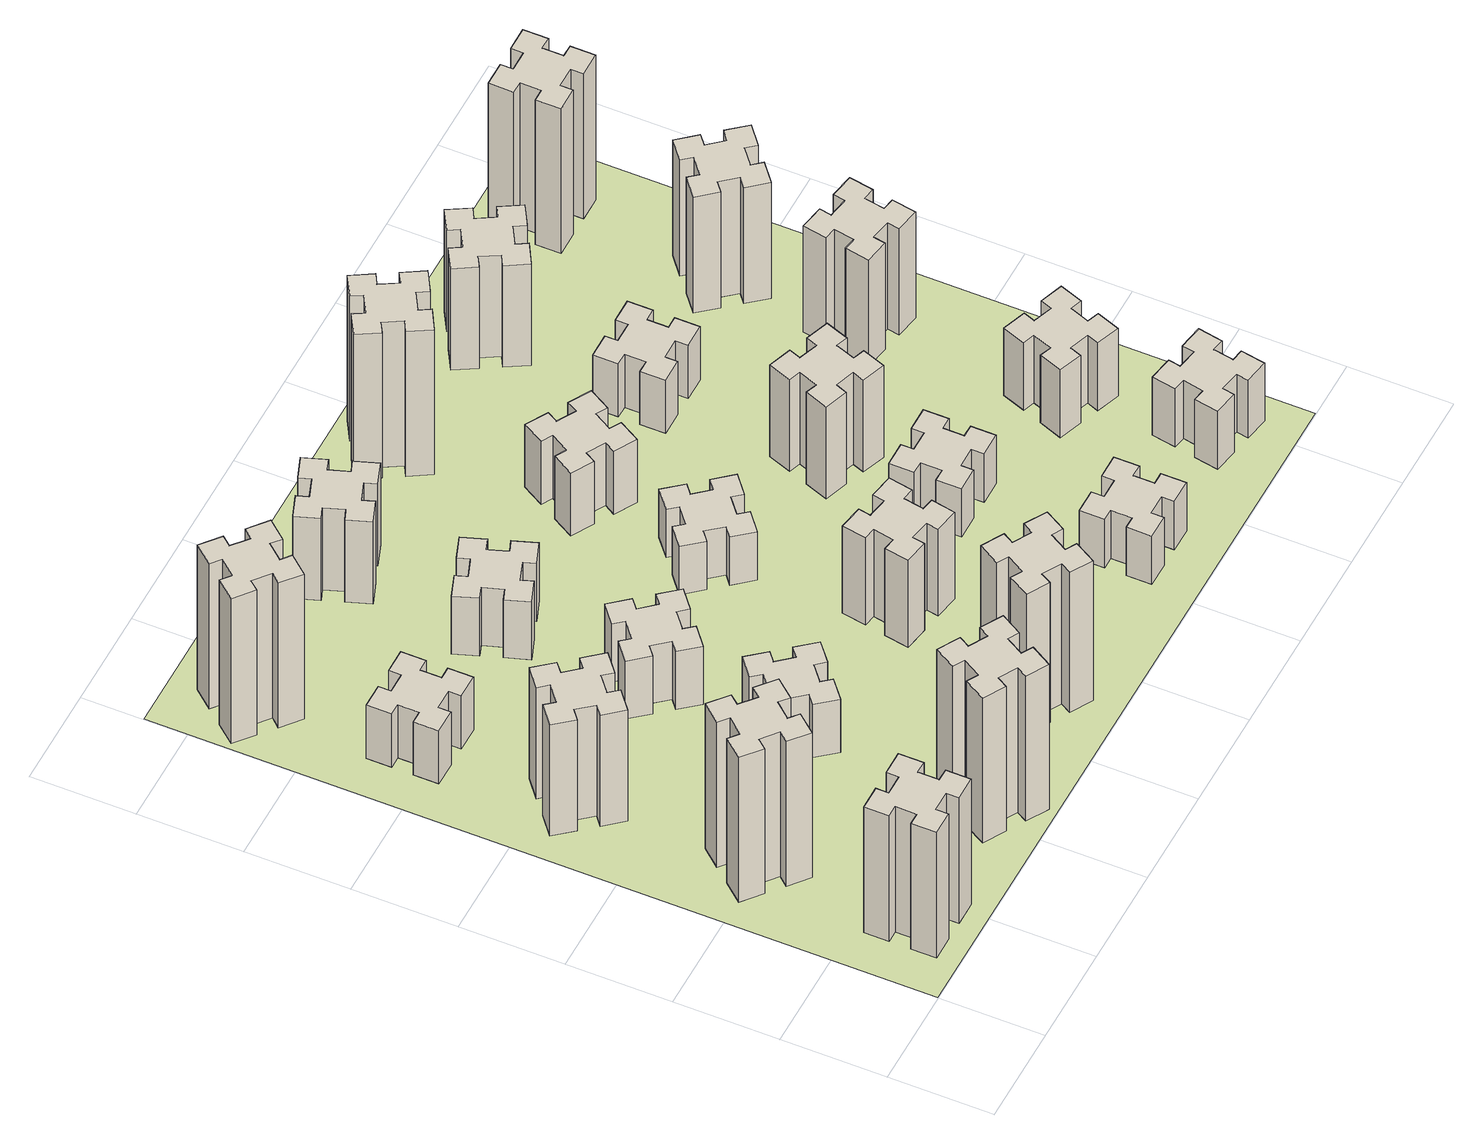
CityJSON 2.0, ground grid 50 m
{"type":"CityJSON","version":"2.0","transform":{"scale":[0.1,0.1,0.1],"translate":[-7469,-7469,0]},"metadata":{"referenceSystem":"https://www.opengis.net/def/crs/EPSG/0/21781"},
"CityObjects":{
"building1":{"type":"Building","attributes":{"class":"1000","function":"1000","usage":"1000","yearOfConstruction":2016,"roofType":"1000","measuredHeight":78,"storeysAboveGround":30,"storeysBelowGround":0},"geometry":[{"type":"Solid","lod":"1","boundaries":[[[[0,1,2,3,4,5,6,7,8,9,10,11,12,13,14,15,16,17,18,19]],[[17,16,20,21]],[[16,15,22,20]],[[15,14,23,22]],[[14,13,24,23]],[[13,12,25,24]],[[12,11,26,25]],[[11,10,27,26]],[[10,9,28,27]],[[9,8,29,28]],[[8,7,30,29]],[[7,6,31,30]],[[6,5,32,31]],[[5,4,33,32]],[[4,3,34,33]],[[3,2,35,34]],[[2,1,36,35]],[[1,0,37,36]],[[0,19,38,37]],[[19,18,39,38]],[[18,17,21,39]],[[24,25,26,27,28,29,30,31,32,33,34,35,36,37,38,39,21,20,22,23]]]]}]},
"building2":{"type":"Building","attributes":{"class":"1000","function":"1000","usage":"1000","yearOfConstruction":2016,"roofType":"1000","measuredHeight":90,"storeysAboveGround":30,"storeysBelowGround":0},"geometry":[{"type":"Solid","lod":"1","boundaries":[[[[40,41,42,43,44,45,46,47,48,49,50,51,52,53,54,55,56,57,58,59]],[[57,56,60,61]],[[56,55,62,60]],[[55,54,63,62]],[[54,53,64,63]],[[53,52,65,64]],[[52,51,66,65]],[[51,50,67,66]],[[50,49,68,67]],[[49,48,69,68]],[[48,47,70,69]],[[47,46,71,70]],[[46,45,72,71]],[[45,44,73,72]],[[44,43,74,73]],[[43,42,75,74]],[[42,41,76,75]],[[41,40,77,76]],[[40,59,78,77]],[[59,58,79,78]],[[58,57,61,79]],[[64,65,66,67,68,69,70,71,72,73,74,75,76,77,78,79,61,60,62,63]]]]}]},
"building3":{"type":"Building","attributes":{"class":"1000","function":"1000","usage":"1000","yearOfConstruction":2016,"roofType":"1000","measuredHeight":69,"storeysAboveGround":30,"storeysBelowGround":0},"geometry":[{"type":"Solid","lod":"1","boundaries":[[[[80,81,82,83,84,85,86,87,88,89,90,91,92,93,94,95,96,97,98,99]],[[97,96,100,101]],[[96,95,102,100]],[[95,94,103,102]],[[94,93,104,103]],[[93,92,105,104]],[[92,91,106,105]],[[91,90,107,106]],[[90,89,108,107]],[[89,88,109,108]],[[88,87,110,109]],[[87,86,111,110]],[[86,85,112,111]],[[85,84,113,112]],[[84,83,114,113]],[[83,82,115,114]],[[82,81,116,115]],[[81,80,117,116]],[[80,99,118,117]],[[99,98,119,118]],[[98,97,101,119]],[[104,105,106,107,108,109,110,111,112,113,114,115,116,117,118,119,101,100,102,103]]]]}]},
"building4":{"type":"Building","attributes":{"class":"1000","function":"1000","usage":"1000","yearOfConstruction":2016,"roofType":"1000","measuredHeight":33,"storeysAboveGround":30,"storeysBelowGround":0},"geometry":[{"type":"Solid","lod":"1","boundaries":[[[[120,121,122,123,124,125,126,127,128,129,130,131,132,133,134,135,136,137,138,139]],[[137,136,140,141]],[[136,135,142,140]],[[135,134,143,142]],[[134,133,144,143]],[[133,132,145,144]],[[132,131,146,145]],[[131,130,147,146]],[[130,129,148,147]],[[129,128,149,148]],[[128,127,150,149]],[[127,126,151,150]],[[126,125,152,151]],[[125,124,153,152]],[[124,123,154,153]],[[123,122,155,154]],[[122,121,156,155]],[[121,120,157,156]],[[120,139,158,157]],[[139,138,159,158]],[[138,137,141,159]],[[144,145,146,147,148,149,150,151,152,153,154,155,156,157,158,159,141,140,142,143]]]]}]},
"building5":{"type":"Building","attributes":{"class":"1000","function":"1000","usage":"1000","yearOfConstruction":2016,"roofType":"1000","measuredHeight":90,"storeysAboveGround":30,"storeysBelowGround":0},"geometry":[{"type":"Solid","lod":"1","boundaries":[[[[160,161,162,163,164,165,166,167,168,169,170,171,172,173,174,175,176,177,178,179]],[[177,176,180,181]],[[176,175,182,180]],[[175,174,183,182]],[[174,173,184,183]],[[173,172,185,184]],[[172,171,186,185]],[[171,170,187,186]],[[170,169,188,187]],[[169,168,189,188]],[[168,167,190,189]],[[167,166,191,190]],[[166,165,192,191]],[[165,164,193,192]],[[164,163,194,193]],[[163,162,195,194]],[[162,161,196,195]],[[161,160,197,196]],[[160,179,198,197]],[[179,178,199,198]],[[178,177,181,199]],[[184,185,186,187,188,189,190,191,192,193,194,195,196,197,198,199,181,180,182,183]]]]}]},
"building6":{"type":"Building","attributes":{"class":"1000","function":"1000","usage":"1000","yearOfConstruction":2016,"roofType":"1000","measuredHeight":90,"storeysAboveGround":30,"storeysBelowGround":0},"geometry":[{"type":"Solid","lod":"1","boundaries":[[[[200,201,202,203,204,205,206,207,208,209,210,211,212,213,214,215,216,217,218,219]],[[217,216,220,221]],[[216,215,222,220]],[[215,214,223,222]],[[214,213,224,223]],[[213,212,225,224]],[[212,211,226,225]],[[211,210,227,226]],[[210,209,228,227]],[[209,208,229,228]],[[208,207,230,229]],[[207,206,231,230]],[[206,205,232,231]],[[205,204,233,232]],[[204,203,234,233]],[[203,202,235,234]],[[202,201,236,235]],[[201,200,237,236]],[[200,219,238,237]],[[219,218,239,238]],[[218,217,221,239]],[[224,225,226,227,228,229,230,231,232,233,234,235,236,237,238,239,221,220,222,223]]]]}]},
"building7":{"type":"Building","attributes":{"class":"1000","function":"1000","usage":"1000","yearOfConstruction":2016,"roofType":"1000","measuredHeight":33,"storeysAboveGround":30,"storeysBelowGround":0},"geometry":[{"type":"Solid","lod":"1","boundaries":[[[[240,241,242,243,244,245,246,247,248,249,250,251,252,253,254,255,256,257,258,259]],[[257,256,260,261]],[[256,255,262,260]],[[255,254,263,262]],[[254,253,264,263]],[[253,252,265,264]],[[252,251,266,265]],[[251,250,267,266]],[[250,249,268,267]],[[249,248,269,268]],[[248,247,270,269]],[[247,246,271,270]],[[246,245,272,271]],[[245,244,273,272]],[[244,243,274,273]],[[243,242,275,274]],[[242,241,276,275]],[[241,240,277,276]],[[240,259,278,277]],[[259,258,279,278]],[[258,257,261,279]],[[264,265,266,267,268,269,270,271,272,273,274,275,276,277,278,279,261,260,262,263]]]]}]},
"building8":{"type":"Building","attributes":{"class":"1000","function":"1000","usage":"1000","yearOfConstruction":2016,"roofType":"1000","measuredHeight":36,"storeysAboveGround":30,"storeysBelowGround":0},"geometry":[{"type":"Solid","lod":"1","boundaries":[[[[280,281,282,283,284,285,286,287,288,289,290,291,292,293,294,295,296,297,298,299]],[[297,296,300,301]],[[296,295,302,300]],[[295,294,303,302]],[[294,293,304,303]],[[293,292,305,304]],[[292,291,306,305]],[[291,290,307,306]],[[290,289,308,307]],[[289,288,309,308]],[[288,287,310,309]],[[287,286,311,310]],[[286,285,312,311]],[[285,284,313,312]],[[284,283,314,313]],[[283,282,315,314]],[[282,281,316,315]],[[281,280,317,316]],[[280,299,318,317]],[[299,298,319,318]],[[298,297,301,319]],[[304,305,306,307,308,309,310,311,312,313,314,315,316,317,318,319,301,300,302,303]]]]}]},
"building9":{"type":"Building","attributes":{"class":"1000","function":"1000","usage":"1000","yearOfConstruction":2016,"roofType":"1000","measuredHeight":87,"storeysAboveGround":30,"storeysBelowGround":0},"geometry":[{"type":"Solid","lod":"1","boundaries":[[[[320,321,322,323,324,325,326,327,328,329,330,331,332,333,334,335,336,337,338,339]],[[337,336,340,341]],[[336,335,342,340]],[[335,334,343,342]],[[334,333,344,343]],[[333,332,345,344]],[[332,331,346,345]],[[331,330,347,346]],[[330,329,348,347]],[[329,328,349,348]],[[328,327,350,349]],[[327,326,351,350]],[[326,325,352,351]],[[325,324,353,352]],[[324,323,354,353]],[[323,322,355,354]],[[322,321,356,355]],[[321,320,357,356]],[[320,339,358,357]],[[339,338,359,358]],[[338,337,341,359]],[[344,345,346,347,348,349,350,351,352,353,354,355,356,357,358,359,341,340,342,343]]]]}]},
"building10":{"type":"Building","attributes":{"class":"1000","function":"1000","usage":"1000","yearOfConstruction":2016,"roofType":"1000","measuredHeight":36,"storeysAboveGround":30,"storeysBelowGround":0},"geometry":[{"type":"Solid","lod":"1","boundaries":[[[[360,361,362,363,364,365,366,367,368,369,370,371,372,373,374,375,376,377,378,379]],[[377,376,380,381]],[[376,375,382,380]],[[375,374,383,382]],[[374,373,384,383]],[[373,372,385,384]],[[372,371,386,385]],[[371,370,387,386]],[[370,369,388,387]],[[369,368,389,388]],[[368,367,390,389]],[[367,366,391,390]],[[366,365,392,391]],[[365,364,393,392]],[[364,363,394,393]],[[363,362,395,394]],[[362,361,396,395]],[[361,360,397,396]],[[360,379,398,397]],[[379,378,399,398]],[[378,377,381,399]],[[384,385,386,387,388,389,390,391,392,393,394,395,396,397,398,399,381,380,382,383]]]]}]},
"building11":{"type":"Building","attributes":{"class":"1000","function":"1000","usage":"1000","yearOfConstruction":2016,"roofType":"1000","measuredHeight":51,"storeysAboveGround":30,"storeysBelowGround":0},"geometry":[{"type":"Solid","lod":"1","boundaries":[[[[400,401,402,403,404,405,406,407,408,409,410,411,412,413,414,415,416,417,418,419]],[[417,416,420,421]],[[416,415,422,420]],[[415,414,423,422]],[[414,413,424,423]],[[413,412,425,424]],[[412,411,426,425]],[[411,410,427,426]],[[410,409,428,427]],[[409,408,429,428]],[[408,407,430,429]],[[407,406,431,430]],[[406,405,432,431]],[[405,404,433,432]],[[404,403,434,433]],[[403,402,435,434]],[[402,401,436,435]],[[401,400,437,436]],[[400,419,438,437]],[[419,418,439,438]],[[418,417,421,439]],[[424,425,426,427,428,429,430,431,432,433,434,435,436,437,438,439,421,420,422,423]]]]}]},
"building12":{"type":"Building","attributes":{"class":"1000","function":"1000","usage":"1000","yearOfConstruction":2016,"roofType":"1000","measuredHeight":54,"storeysAboveGround":30,"storeysBelowGround":0},"geometry":[{"type":"Solid","lod":"1","boundaries":[[[[440,441,442,443,444,445,446,447,448,449,450,451,452,453,454,455,456,457,458,459]],[[457,456,460,461]],[[456,455,462,460]],[[455,454,463,462]],[[454,453,464,463]],[[453,452,465,464]],[[452,451,466,465]],[[451,450,467,466]],[[450,449,468,467]],[[449,448,469,468]],[[448,447,470,469]],[[447,446,471,470]],[[446,445,472,471]],[[445,444,473,472]],[[444,443,474,473]],[[443,442,475,474]],[[442,441,476,475]],[[441,440,477,476]],[[440,459,478,477]],[[459,458,479,478]],[[458,457,461,479]],[[464,465,466,467,468,469,470,471,472,473,474,475,476,477,478,479,461,460,462,463]]]]}]},
"building13":{"type":"Building","attributes":{"class":"1000","function":"1000","usage":"1000","yearOfConstruction":2016,"roofType":"1000","measuredHeight":30,"storeysAboveGround":30,"storeysBelowGround":0},"geometry":[{"type":"Solid","lod":"1","boundaries":[[[[480,481,482,483,484,485,486,487,488,489,490,491,492,493,494,495,496,497,498,499]],[[497,496,500,501]],[[496,495,502,500]],[[495,494,503,502]],[[494,493,504,503]],[[493,492,505,504]],[[492,491,506,505]],[[491,490,507,506]],[[490,489,508,507]],[[489,488,509,508]],[[488,487,510,509]],[[487,486,511,510]],[[486,485,512,511]],[[485,484,513,512]],[[484,483,514,513]],[[483,482,515,514]],[[482,481,516,515]],[[481,480,517,516]],[[480,499,518,517]],[[499,498,519,518]],[[498,497,501,519]],[[504,505,506,507,508,509,510,511,512,513,514,515,516,517,518,519,501,500,502,503]]]]}]},
"building14":{"type":"Building","attributes":{"class":"1000","function":"1000","usage":"1000","yearOfConstruction":2016,"roofType":"1000","measuredHeight":39,"storeysAboveGround":30,"storeysBelowGround":0},"geometry":[{"type":"Solid","lod":"1","boundaries":[[[[520,521,522,523,524,525,526,527,528,529,530,531,532,533,534,535,536,537,538,539]],[[537,536,540,541]],[[536,535,542,540]],[[535,534,543,542]],[[534,533,544,543]],[[533,532,545,544]],[[532,531,546,545]],[[531,530,547,546]],[[530,529,548,547]],[[529,528,549,548]],[[528,527,550,549]],[[527,526,551,550]],[[526,525,552,551]],[[525,524,553,552]],[[524,523,554,553]],[[523,522,555,554]],[[522,521,556,555]],[[521,520,557,556]],[[520,539,558,557]],[[539,538,559,558]],[[538,537,541,559]],[[544,545,546,547,548,549,550,551,552,553,554,555,556,557,558,559,541,540,542,543]]]]}]},
"building15":{"type":"Building","attributes":{"class":"1000","function":"1000","usage":"1000","yearOfConstruction":2016,"roofType":"1000","measuredHeight":30,"storeysAboveGround":30,"storeysBelowGround":0},"geometry":[{"type":"Solid","lod":"1","boundaries":[[[[560,561,562,563,564,565,566,567,568,569,570,571,572,573,574,575,576,577,578,579]],[[577,576,580,581]],[[576,575,582,580]],[[575,574,583,582]],[[574,573,584,583]],[[573,572,585,584]],[[572,571,586,585]],[[571,570,587,586]],[[570,569,588,587]],[[569,568,589,588]],[[568,567,590,589]],[[567,566,591,590]],[[566,565,592,591]],[[565,564,593,592]],[[564,563,594,593]],[[563,562,595,594]],[[562,561,596,595]],[[561,560,597,596]],[[560,579,598,597]],[[579,578,599,598]],[[578,577,581,599]],[[584,585,586,587,588,589,590,591,592,593,594,595,596,597,598,599,581,580,582,583]]]]}]},
"building16":{"type":"Building","attributes":{"class":"1000","function":"1000","usage":"1000","yearOfConstruction":2016,"roofType":"1000","measuredHeight":90,"storeysAboveGround":30,"storeysBelowGround":0},"geometry":[{"type":"Solid","lod":"1","boundaries":[[[[600,601,602,603,604,605,606,607,608,609,610,611,612,613,614,615,616,617,618,619]],[[617,616,620,621]],[[616,615,622,620]],[[615,614,623,622]],[[614,613,624,623]],[[613,612,625,624]],[[612,611,626,625]],[[611,610,627,626]],[[610,609,628,627]],[[609,608,629,628]],[[608,607,630,629]],[[607,606,631,630]],[[606,605,632,631]],[[605,604,633,632]],[[604,603,634,633]],[[603,602,635,634]],[[602,601,636,635]],[[601,600,637,636]],[[600,619,638,637]],[[619,618,639,638]],[[618,617,621,639]],[[624,625,626,627,628,629,630,631,632,633,634,635,636,637,638,639,621,620,622,623]]]]}]},
"building17":{"type":"Building","attributes":{"class":"1000","function":"1000","usage":"1000","yearOfConstruction":2016,"roofType":"1000","measuredHeight":30,"storeysAboveGround":30,"storeysBelowGround":0},"geometry":[{"type":"Solid","lod":"1","boundaries":[[[[640,641,642,643,644,645,646,647,648,649,650,651,652,653,654,655,656,657,658,659]],[[657,656,660,661]],[[656,655,662,660]],[[655,654,663,662]],[[654,653,664,663]],[[653,652,665,664]],[[652,651,666,665]],[[651,650,667,666]],[[650,649,668,667]],[[649,648,669,668]],[[648,647,670,669]],[[647,646,671,670]],[[646,645,672,671]],[[645,644,673,672]],[[644,643,674,673]],[[643,642,675,674]],[[642,641,676,675]],[[641,640,677,676]],[[640,659,678,677]],[[659,658,679,678]],[[658,657,661,679]],[[664,665,666,667,668,669,670,671,672,673,674,675,676,677,678,679,661,660,662,663]]]]}]},
"building18":{"type":"Building","attributes":{"class":"1000","function":"1000","usage":"1000","yearOfConstruction":2016,"roofType":"1000","measuredHeight":57,"storeysAboveGround":30,"storeysBelowGround":0},"geometry":[{"type":"Solid","lod":"1","boundaries":[[[[680,681,682,683,684,685,686,687,688,689,690,691,692,693,694,695,696,697,698,699]],[[697,696,700,701]],[[696,695,702,700]],[[695,694,703,702]],[[694,693,704,703]],[[693,692,705,704]],[[692,691,706,705]],[[691,690,707,706]],[[690,689,708,707]],[[689,688,709,708]],[[688,687,710,709]],[[687,686,711,710]],[[686,685,712,711]],[[685,684,713,712]],[[684,683,714,713]],[[683,682,715,714]],[[682,681,716,715]],[[681,680,717,716]],[[680,699,718,717]],[[699,698,719,718]],[[698,697,701,719]],[[704,705,706,707,708,709,710,711,712,713,714,715,716,717,718,719,701,700,702,703]]]]}]},
"building19":{"type":"Building","attributes":{"class":"1000","function":"1000","usage":"1000","yearOfConstruction":2016,"roofType":"1000","measuredHeight":33,"storeysAboveGround":30,"storeysBelowGround":0},"geometry":[{"type":"Solid","lod":"1","boundaries":[[[[720,721,722,723,724,725,726,727,728,729,730,731,732,733,734,735,736,737,738,739]],[[737,736,740,741]],[[736,735,742,740]],[[735,734,743,742]],[[734,733,744,743]],[[733,732,745,744]],[[732,731,746,745]],[[731,730,747,746]],[[730,729,748,747]],[[729,728,749,748]],[[728,727,750,749]],[[727,726,751,750]],[[726,725,752,751]],[[725,724,753,752]],[[724,723,754,753]],[[723,722,755,754]],[[722,721,756,755]],[[721,720,757,756]],[[720,739,758,757]],[[739,738,759,758]],[[738,737,741,759]],[[744,745,746,747,748,749,750,751,752,753,754,755,756,757,758,759,741,740,742,743]]]]}]},
"building20":{"type":"Building","attributes":{"class":"1000","function":"1000","usage":"1000","yearOfConstruction":2016,"roofType":"1000","measuredHeight":36,"storeysAboveGround":30,"storeysBelowGround":0},"geometry":[{"type":"Solid","lod":"1","boundaries":[[[[760,761,762,763,764,765,766,767,768,769,770,771,772,773,774,775,776,777,778,779]],[[777,776,780,781]],[[776,775,782,780]],[[775,774,783,782]],[[774,773,784,783]],[[773,772,785,784]],[[772,771,786,785]],[[771,770,787,786]],[[770,769,788,787]],[[769,768,789,788]],[[768,767,790,789]],[[767,766,791,790]],[[766,765,792,791]],[[765,764,793,792]],[[764,763,794,793]],[[763,762,795,794]],[[762,761,796,795]],[[761,760,797,796]],[[760,779,798,797]],[[779,778,799,798]],[[778,777,781,799]],[[784,785,786,787,788,789,790,791,792,793,794,795,796,797,798,799,781,780,782,783]]]]}]},
"building21":{"type":"Building","attributes":{"class":"1000","function":"1000","usage":"1000","yearOfConstruction":2016,"roofType":"1000","measuredHeight":63,"storeysAboveGround":30,"storeysBelowGround":0},"geometry":[{"type":"Solid","lod":"1","boundaries":[[[[800,801,802,803,804,805,806,807,808,809,810,811,812,813,814,815,816,817,818,819]],[[817,816,820,821]],[[816,815,822,820]],[[815,814,823,822]],[[814,813,824,823]],[[813,812,825,824]],[[812,811,826,825]],[[811,810,827,826]],[[810,809,828,827]],[[809,808,829,828]],[[808,807,830,829]],[[807,806,831,830]],[[806,805,832,831]],[[805,804,833,832]],[[804,803,834,833]],[[803,802,835,834]],[[802,801,836,835]],[[801,800,837,836]],[[800,819,838,837]],[[819,818,839,838]],[[818,817,821,839]],[[824,825,826,827,828,829,830,831,832,833,834,835,836,837,838,839,821,820,822,823]]]]}]},
"building22":{"type":"Building","attributes":{"class":"1000","function":"1000","usage":"1000","yearOfConstruction":2016,"roofType":"1000","measuredHeight":42,"storeysAboveGround":30,"storeysBelowGround":0},"geometry":[{"type":"Solid","lod":"1","boundaries":[[[[840,841,842,843,844,845,846,847,848,849,850,851,852,853,854,855,856,857,858,859]],[[857,856,860,861]],[[856,855,862,860]],[[855,854,863,862]],[[854,853,864,863]],[[853,852,865,864]],[[852,851,866,865]],[[851,850,867,866]],[[850,849,868,867]],[[849,848,869,868]],[[848,847,870,869]],[[847,846,871,870]],[[846,845,872,871]],[[845,844,873,872]],[[844,843,874,873]],[[843,842,875,874]],[[842,841,876,875]],[[841,840,877,876]],[[840,859,878,877]],[[859,858,879,878]],[[858,857,861,879]],[[864,865,866,867,868,869,870,871,872,873,874,875,876,877,878,879,861,860,862,863]]]]}]},
"building23":{"type":"Building","attributes":{"class":"1000","function":"1000","usage":"1000","yearOfConstruction":2016,"roofType":"1000","measuredHeight":66,"storeysAboveGround":30,"storeysBelowGround":0},"geometry":[{"type":"Solid","lod":"1","boundaries":[[[[880,881,882,883,884,885,886,887,888,889,890,891,892,893,894,895,896,897,898,899]],[[897,896,900,901]],[[896,895,902,900]],[[895,894,903,902]],[[894,893,904,903]],[[893,892,905,904]],[[892,891,906,905]],[[891,890,907,906]],[[890,889,908,907]],[[889,888,909,908]],[[888,887,910,909]],[[887,886,911,910]],[[886,885,912,911]],[[885,884,913,912]],[[884,883,914,913]],[[883,882,915,914]],[[882,881,916,915]],[[881,880,917,916]],[[880,899,918,917]],[[899,898,919,918]],[[898,897,901,919]],[[904,905,906,907,908,909,910,911,912,913,914,915,916,917,918,919,901,900,902,903]]]]}]},
"building24":{"type":"Building","attributes":{"class":"1000","function":"1000","usage":"1000","yearOfConstruction":2016,"roofType":"1000","measuredHeight":72,"storeysAboveGround":30,"storeysBelowGround":0},"geometry":[{"type":"Solid","lod":"1","boundaries":[[[[920,921,922,923,924,925,926,927,928,929,930,931,932,933,934,935,936,937,938,939]],[[937,936,940,941]],[[936,935,942,940]],[[935,934,943,942]],[[934,933,944,943]],[[933,932,945,944]],[[932,931,946,945]],[[931,930,947,946]],[[930,929,948,947]],[[929,928,949,948]],[[928,927,950,949]],[[927,926,951,950]],[[926,925,952,951]],[[925,924,953,952]],[[924,923,954,953]],[[923,922,955,954]],[[922,921,956,955]],[[921,920,957,956]],[[920,939,958,957]],[[939,938,959,958]],[[938,937,941,959]],[[944,945,946,947,948,949,950,951,952,953,954,955,956,957,958,959,941,940,942,943]]]]}]},
"building25":{"type":"Building","attributes":{"class":"1000","function":"1000","usage":"1000","yearOfConstruction":2016,"roofType":"1000","measuredHeight":90,"storeysAboveGround":30,"storeysBelowGround":0},"geometry":[{"type":"Solid","lod":"1","boundaries":[[[[960,961,962,963,964,965,966,967,968,969,970,971,972,973,974,975,976,977,978,979]],[[977,976,980,981]],[[976,975,982,980]],[[975,974,983,982]],[[974,973,984,983]],[[973,972,985,984]],[[972,971,986,985]],[[971,970,987,986]],[[970,969,988,987]],[[969,968,989,988]],[[968,967,990,989]],[[967,966,991,990]],[[966,965,992,991]],[[965,964,993,992]],[[964,963,994,993]],[[963,962,995,994]],[[962,961,996,995]],[[961,960,997,996]],[[960,979,998,997]],[[979,978,999,998]],[[978,977,981,999]],[[984,985,986,987,988,989,990,991,992,993,994,995,996,997,998,999,981,980,982,983]]]]}]},
"landuse1":{"type":"LandUse","attributes":{"name":"plot1","function":"1010"},"geometry":[{"type":"MultiSurface","lod":"1","boundaries":[[[1000,1001,1002,1003]]]}]}
},
"vertices":[
[265,325,0],[265,225,0],[205,225,0],[205,105,0],[325,105,0],[325,165,0],[425,165,0],[425,105,0],[545,105,0],[545,225,0],[485,225,0],[485,325,0],[545,325,0],[545,445,0],[425,445,0],[425,385,0],[325,385,0],[325,445,0],[205,445,0],[205,325,0],[325,385,780],[325,445,780],[425,385,780],[425,445,780],[545,445,780],[545,325,780],[485,325,780],[485,225,780],[545,225,780],[545,105,780],[425,105,780],[425,165,780],[325,165,780],[325,105,780],[205,105,780],[205,225,780],[265,225,780],[265,325,780],[205,325,780],[205,445,780],
[484,1067,0],[408,1132,0],[446,1178,0],[354,1255,0],[277,1163,0],[323,1124,0],[259,1048,0],[213,1086,0],[136,994,0],[228,917,0],[266,963,0],[343,899,0],[304,853,0],[396,776,0],[473,868,0],[427,906,0],[492,983,0],[538,944,0],[615,1036,0],[523,1113,0],[492,983,900],[538,944,900],[427,906,900],[473,868,900],[396,776,900],[304,853,900],[343,899,900],[266,963,900],[228,917,900],[136,994,900],[213,1086,900],[259,1048,900],[323,1124,900],[277,1163,900],[354,1255,900],[446,1178,900],[408,1132,900],[484,1067,900],[523,1113,900],[615,1036,900],
[492,1888,0],[427,1964,0],[473,2003,0],[396,2095,0],[304,2018,0],[343,1972,0],[266,1907,0],[228,1953,0],[136,1876,0],[213,1784,0],[259,1823,0],[323,1746,0],[277,1708,0],[354,1616,0],[446,1693,0],[408,1739,0],[484,1803,0],[523,1757,0],[615,1834,0],[538,1926,0],[484,1803,690],[523,1757,690],[408,1739,690],[446,1693,690],[354,1616,690],[277,1708,690],[323,1746,690],[259,1823,690],[213,1784,690],[136,1876,690],[228,1953,690],[266,1907,690],[343,1972,690],[304,2018,690],[396,2095,690],[473,2003,690],[427,1964,690],[492,1888,690],[538,1926,690],[615,1834,690],
[485,2545,0],[485,2645,0],[545,2645,0],[545,2765,0],[425,2765,0],[425,2705,0],[325,2705,0],[325,2765,0],[205,2765,0],[205,2645,0],[265,2645,0],[265,2545,0],[205,2545,0],[205,2425,0],[325,2425,0],[325,2485,0],[425,2485,0],[425,2425,0],[545,2425,0],[545,2545,0],[425,2485,330],[425,2425,330],[325,2485,330],[325,2425,330],[205,2425,330],[205,2545,330],[265,2545,330],[265,2645,330],[205,2645,330],[205,2765,330],[325,2765,330],[325,2705,330],[425,2705,330],[425,2765,330],[545,2765,330],[545,2645,330],[485,2645,330],[485,2545,330],[545,2545,330],[545,2425,330],
[1214,346,0],[1127,396,0],[1157,448,0],[1053,508,0],[993,404,0],[1045,374,0],[995,287,0],[943,317,0],[883,213,0],[987,153,0],[1017,205,0],[1104,155,0],[1074,103,0],[1178,43,0],[1238,147,0],[1186,177,0],[1236,264,0],[1288,234,0],[1348,338,0],[1244,398,0],[1236,264,900],[1288,234,900],[1186,177,900],[1238,147,900],[1178,43,900],[1074,103,900],[1104,155,900],[1017,205,900],[987,153,900],[883,213,900],[943,317,900],[995,287,900],[1045,374,900],[993,404,900],[1053,508,900],[1157,448,900],[1127,396,900],[1214,346,900],[1244,398,900],[1348,338,900],
[384,3387,0],[308,3452,0],[346,3498,0],[254,3575,0],[177,3483,0],[223,3444,0],[159,3368,0],[113,3406,0],[36,3314,0],[128,3237,0],[166,3283,0],[243,3219,0],[204,3173,0],[296,3096,0],[373,3188,0],[327,3226,0],[392,3303,0],[438,3264,0],[515,3356,0],[423,3433,0],[392,3303,900],[438,3264,900],[327,3226,900],[373,3188,900],[296,3096,900],[204,3173,900],[243,3219,900],[166,3283,900],[128,3237,900],[36,3314,900],[113,3406,900],[159,3368,900],[223,3444,900],[177,3483,900],[254,3575,900],[346,3498,900],[308,3452,900],[384,3387,900],[423,3433,900],[515,3356,900],
[1083,1332,0],[1006,1267,0],[968,1313,0],[876,1236,0],[953,1144,0],[999,1183,0],[1063,1106,0],[1017,1068,0],[1094,976,0],[1186,1053,0],[1148,1099,0],[1224,1163,0],[1263,1117,0],[1355,1194,0],[1278,1286,0],[1232,1248,0],[1167,1324,0],[1213,1363,0],[1136,1455,0],[1044,1378,0],[1167,1324,330],[1213,1363,330],[1232,1248,330],[1278,1286,330],[1355,1194,330],[1263,1117,330],[1224,1163,330],[1148,1099,330],[1186,1053,330],[1094,976,330],[1017,1068,330],[1063,1106,330],[999,1183,330],[953,1144,330],[876,1236,330],[968,1313,330],[1006,1267,330],[1083,1332,330],[1044,1378,330],[1136,1455,330],
[1083,1972,0],[1006,1907,0],[968,1953,0],[876,1876,0],[953,1784,0],[999,1823,0],[1063,1746,0],[1017,1708,0],[1094,1616,0],[1186,1693,0],[1148,1739,0],[1224,1803,0],[1263,1757,0],[1355,1834,0],[1278,1926,0],[1232,1888,0],[1167,1964,0],[1213,2003,0],[1136,2095,0],[1044,2018,0],[1167,1964,360],[1213,2003,360],[1232,1888,360],[1278,1926,360],[1355,1834,360],[1263,1757,360],[1224,1803,360],[1148,1739,360],[1186,1693,360],[1094,1616,360],[1017,1708,360],[1063,1746,360],[999,1823,360],[953,1784,360],[876,1876,360],[968,1953,360],[1006,1907,360],[1083,1972,360],[1044,2018,360],[1136,2095,360],
[1657,305,0],[1744,255,0],[1714,203,0],[1818,143,0],[1878,247,0],[1826,277,0],[1876,364,0],[1928,334,0],[1988,438,0],[1884,498,0],[1854,446,0],[1767,496,0],[1797,548,0],[1693,608,0],[1633,504,0],[1685,474,0],[1635,387,0],[1583,417,0],[1523,313,0],[1627,253,0],[1635,387,870],[1583,417,870],[1685,474,870],[1633,504,870],[1693,608,870],[1797,548,870],[1767,496,870],[1854,446,870],[1884,498,870],[1988,438,870],[1928,334,870],[1876,364,870],[1826,277,870],[1878,247,870],[1818,143,870],[1714,203,870],[1744,255,870],[1657,305,870],[1627,253,870],[1523,313,870],
[1106,2475,0],[1200,2509,0],[1220,2453,0],[1333,2494,0],[1292,2607,0],[1236,2586,0],[1202,2680,0],[1258,2700,0],[1217,2813,0],[1104,2772,0],[1125,2716,0],[1031,2682,0],[1010,2738,0],[897,2697,0],[939,2584,0],[995,2605,0],[1029,2511,0],[973,2490,0],[1014,2377,0],[1127,2419,0],[1029,2511,360],[973,2490,360],[995,2605,360],[939,2584,360],[897,2697,360],[1010,2738,360],[1031,2682,360],[1125,2716,360],[1104,2772,360],[1217,2813,360],[1258,2700,360],[1202,2680,360],[1236,2586,360],[1292,2607,360],[1333,2494,360],[1220,2453,360],[1200,2509,360],[1106,2475,360],[1127,2419,360],[1014,2377,360],
[1125,3456,0],[1031,3422,0],[1010,3478,0],[897,3437,0],[939,3324,0],[995,3345,0],[1029,3251,0],[973,3230,0],[1014,3117,0],[1127,3159,0],[1106,3215,0],[1200,3249,0],[1220,3193,0],[1333,3234,0],[1292,3347,0],[1236,3326,0],[1202,3420,0],[1258,3440,0],[1217,3553,0],[1104,3512,0],[1202,3420,510],[1258,3440,510],[1236,3326,510],[1292,3347,510],[1333,3234,510],[1220,3193,510],[1200,3249,510],[1106,3215,510],[1127,3159,510],[1014,3117,510],[973,3230,510],[1029,3251,510],[995,3345,510],[939,3324,510],[897,3437,510],[1010,3478,510],[1031,3422,510],[1125,3456,510],[1104,3512,510],[1217,3553,510],
[2055,1047,0],[2072,1145,0],[2131,1135,0],[2152,1253,0],[2034,1274,0],[2024,1215,0],[1925,1232,0],[1936,1291,0],[1817,1312,0],[1797,1194,0],[1856,1184,0],[1838,1085,0],[1779,1096,0],[1758,977,0],[1877,957,0],[1887,1016,0],[1985,998,0],[1975,939,0],[2093,918,0],[2114,1037,0],[1985,998,540],[1975,939,540],[1887,1016,540],[1877,957,540],[1758,977,540],[1779,1096,540],[1838,1085,540],[1856,1184,540],[1797,1194,540],[1817,1312,540],[1936,1291,540],[1925,1232,540],[2024,1215,540],[2034,1274,540],[2152,1253,540],[2131,1135,540],[2072,1145,540],[2055,1047,540],[2114,1037,540],[2093,918,540],
[1972,1988,0],[1907,2064,0],[1953,2103,0],[1876,2195,0],[1784,2118,0],[1823,2072,0],[1746,2007,0],[1708,2053,0],[1616,1976,0],[1693,1884,0],[1739,1923,0],[1803,1846,0],[1757,1808,0],[1834,1716,0],[1926,1793,0],[1888,1839,0],[1964,1903,0],[2003,1857,0],[2095,1934,0],[2018,2026,0],[1964,1903,300],[2003,1857,300],[1888,1839,300],[1926,1793,300],[1834,1716,300],[1757,1808,300],[1803,1846,300],[1739,1923,300],[1693,1884,300],[1616,1976,300],[1708,2053,300],[1746,2007,300],[1823,2072,300],[1784,2118,300],[1876,2195,300],[1953,2103,300],[1907,2064,300],[1972,1988,300],[2018,2026,300],[2095,1934,300],
[2026,2497,0],[2076,2584,0],[2128,2554,0],[2188,2658,0],[2084,2718,0],[2054,2666,0],[1967,2716,0],[1997,2768,0],[1893,2828,0],[1833,2724,0],[1885,2694,0],[1835,2607,0],[1783,2637,0],[1723,2533,0],[1827,2473,0],[1857,2525,0],[1944,2475,0],[1914,2423,0],[2018,2363,0],[2078,2467,0],[1944,2475,390],[1914,2423,390],[1857,2525,390],[1827,2473,390],[1723,2533,390],[1783,2637,390],[1835,2607,390],[1885,2694,390],[1833,2724,390],[1893,2828,390],[1997,2768,390],[1967,2716,390],[2054,2666,390],[2084,2718,390],[2188,2658,390],[2128,2554,390],[2076,2584,390],[2026,2497,390],[2078,2467,390],[2018,2363,390],
[2745,485,0],[2645,485,0],[2645,545,0],[2525,545,0],[2525,425,0],[2585,425,0],[2585,325,0],[2525,325,0],[2525,205,0],[2645,205,0],[2645,265,0],[2745,265,0],[2745,205,0],[2865,205,0],[2865,325,0],[2805,325,0],[2805,425,0],[2865,425,0],[2865,545,0],[2745,545,0],[2805,425,300],[2865,425,300],[2805,325,300],[2865,325,300],[2865,205,300],[2745,205,300],[2745,265,300],[2645,265,300],[2645,205,300],[2525,205,300],[2525,325,300],[2585,325,300],[2585,425,300],[2525,425,300],[2525,545,300],[2645,545,300],[2645,485,300],[2745,485,300],[2745,545,300],[2865,545,300],
[1844,3556,0],[1757,3506,0],[1727,3558,0],[1623,3498,0],[1683,3394,0],[1735,3424,0],[1785,3337,0],[1733,3307,0],[1793,3203,0],[1897,3263,0],[1867,3315,0],[1954,3365,0],[1984,3313,0],[2088,3373,0],[2028,3477,0],[1976,3447,0],[1926,3534,0],[1978,3564,0],[1918,3668,0],[1814,3608,0],[1926,3534,900],[1978,3564,900],[1976,3447,900],[2028,3477,900],[2088,3373,900],[1984,3313,900],[1954,3365,900],[1867,3315,900],[1897,3263,900],[1793,3203,900],[1733,3307,900],[1785,3337,900],[1735,3424,900],[1683,3394,900],[1623,3498,900],[1727,3558,900],[1757,3506,900],[1844,3556,900],[1814,3608,900],[1918,3668,900],
[2645,1325,0],[2545,1325,0],[2545,1385,0],[2425,1385,0],[2425,1265,0],[2485,1265,0],[2485,1165,0],[2425,1165,0],[2425,1045,0],[2545,1045,0],[2545,1105,0],[2645,1105,0],[2645,1045,0],[2765,1045,0],[2765,1165,0],[2705,1165,0],[2705,1265,0],[2765,1265,0],[2765,1385,0],[2645,1385,0],[2705,1265,300],[2765,1265,300],[2705,1165,300],[2765,1165,300],[2765,1045,300],[2645,1045,300],[2645,1105,300],[2545,1105,300],[2545,1045,300],[2425,1045,300],[2425,1165,300],[2485,1165,300],[2485,1265,300],[2425,1265,300],[2425,1385,300],[2545,1385,300],[2545,1325,300],[2645,1325,300],[2645,1385,300],[2765,1385,300],
[2682,1671,0],[2716,1765,0],[2772,1744,0],[2813,1857,0],[2700,1898,0],[2680,1842,0],[2586,1876,0],[2607,1932,0],[2494,1973,0],[2453,1860,0],[2509,1840,0],[2475,1746,0],[2419,1767,0],[2377,1654,0],[2490,1613,0],[2511,1669,0],[2605,1635,0],[2584,1579,0],[2697,1537,0],[2738,1650,0],[2605,1635,570],[2584,1579,570],[2511,1669,570],[2490,1613,570],[2377,1654,570],[2419,1767,570],[2475,1746,570],[2509,1840,570],[2453,1860,570],[2494,1973,570],[2607,1932,570],[2586,1876,570],[2680,1842,570],[2700,1898,570],[2813,1857,570],[2772,1744,570],[2716,1765,570],[2682,1671,570],[2738,1650,570],[2697,1537,570],
[2705,2545,0],[2705,2645,0],[2765,2645,0],[2765,2765,0],[2645,2765,0],[2645,2705,0],[2545,2705,0],[2545,2765,0],[2425,2765,0],[2425,2645,0],[2485,2645,0],[2485,2545,0],[2425,2545,0],[2425,2425,0],[2545,2425,0],[2545,2485,0],[2645,2485,0],[2645,2425,0],[2765,2425,0],[2765,2545,0],[2645,2485,330],[2645,2425,330],[2545,2485,330],[2545,2425,330],[2425,2425,330],[2425,2545,330],[2485,2545,330],[2485,2645,330],[2425,2645,330],[2425,2765,330],[2545,2765,330],[2545,2705,330],[2645,2705,330],[2645,2765,330],[2765,2765,330],[2765,2645,330],[2705,2645,330],[2705,2545,330],[2765,2545,330],[2765,2425,330],
[3504,475,0],[3405,492,0],[3416,551,0],[3297,572,0],[3277,454,0],[3336,444,0],[3318,345,0],[3259,356,0],[3238,237,0],[3357,217,0],[3367,276,0],[3465,258,0],[3455,199,0],[3573,178,0],[3594,297,0],[3535,307,0],[3552,405,0],[3611,395,0],[3632,513,0],[3514,534,0],[3552,405,360],[3611,395,360],[3535,307,360],[3594,297,360],[3573,178,360],[3455,199,360],[3465,258,360],[3367,276,360],[3357,217,360],[3238,237,360],[3259,356,360],[3318,345,360],[3336,444,360],[3277,454,360],[3297,572,360],[3416,551,360],[3405,492,360],[3504,475,360],[3514,534,360],[3632,513,360],
[2716,3347,0],[2666,3434,0],[2718,3464,0],[2658,3568,0],[2554,3508,0],[2584,3456,0],[2497,3406,0],[2467,3458,0],[2363,3398,0],[2423,3294,0],[2475,3324,0],[2525,3237,0],[2473,3207,0],[2533,3103,0],[2637,3163,0],[2607,3215,0],[2694,3265,0],[2724,3213,0],[2828,3273,0],[2768,3377,0],[2694,3265,630],[2724,3213,630],[2607,3215,630],[2637,3163,630],[2533,3103,630],[2473,3207,630],[2525,3237,630],[2475,3324,630],[2423,3294,630],[2363,3398,630],[2467,3458,630],[2497,3406,630],[2584,3456,630],[2554,3508,630],[2658,3568,630],[2718,3464,630],[2666,3434,630],[2716,3347,630],[2768,3377,630],[2828,3273,630],
[3251,929,0],[3345,895,0],[3324,839,0],[3437,797,0],[3478,910,0],[3422,931,0],[3456,1025,0],[3512,1004,0],[3553,1117,0],[3440,1158,0],[3420,1102,0],[3326,1136,0],[3347,1192,0],[3234,1233,0],[3193,1120,0],[3249,1100,0],[3215,1006,0],[3159,1027,0],[3117,914,0],[3230,873,0],[3215,1006,420],[3159,1027,420],[3249,1100,420],[3193,1120,420],[3234,1233,420],[3347,1192,420],[3326,1136,420],[3420,1102,420],[3440,1158,420],[3553,1117,420],[3512,1004,420],[3456,1025,420],[3422,931,420],[3478,910,420],[3437,797,420],[3324,839,420],[3345,895,420],[3251,929,420],[3230,873,420],[3117,914,420],
[3267,1856,0],[3365,1838,0],[3355,1779,0],[3473,1758,0],[3494,1877,0],[3435,1887,0],[3452,1985,0],[3511,1975,0],[3532,2093,0],[3414,2114,0],[3404,2055,0],[3305,2072,0],[3316,2131,0],[3197,2152,0],[3177,2034,0],[3236,2024,0],[3218,1925,0],[3159,1936,0],[3138,1817,0],[3257,1797,0],[3218,1925,660],[3159,1936,660],[3236,2024,660],[3177,2034,660],[3197,2152,660],[3316,2131,660],[3305,2072,660],[3404,2055,660],[3414,2114,660],[3532,2093,660],[3511,1975,660],[3452,1985,660],[3435,1887,660],[3494,1877,660],[3473,1758,660],[3355,1779,660],[3365,1838,660],[3267,1856,660],[3257,1797,660],[3138,1817,660],
[3219,2563,0],[3283,2486,0],[3237,2448,0],[3314,2356,0],[3406,2433,0],[3368,2479,0],[3444,2543,0],[3483,2497,0],[3575,2574,0],[3498,2666,0],[3452,2628,0],[3387,2704,0],[3433,2743,0],[3356,2835,0],[3264,2758,0],[3303,2712,0],[3226,2647,0],[3188,2693,0],[3096,2616,0],[3173,2524,0],[3226,2647,720],[3188,2693,720],[3303,2712,720],[3264,2758,720],[3356,2835,720],[3433,2743,720],[3387,2704,720],[3452,2628,720],[3498,2666,720],[3575,2574,720],[3483,2497,720],[3444,2543,720],[3368,2479,720],[3406,2433,720],[3314,2356,720],[3237,2448,720],[3283,2486,720],[3219,2563,720],[3173,2524,720],[3096,2616,720],
[3285,3325,0],[3385,3325,0],[3385,3265,0],[3505,3265,0],[3505,3385,0],[3445,3385,0],[3445,3485,0],[3505,3485,0],[3505,3605,0],[3385,3605,0],[3385,3545,0],[3285,3545,0],[3285,3605,0],[3165,3605,0],[3165,3485,0],[3225,3485,0],[3225,3385,0],[3165,3385,0],[3165,3265,0],[3285,3265,0],[3225,3385,900],[3165,3385,900],[3225,3485,900],[3165,3485,900],[3165,3605,900],[3285,3605,900],[3285,3545,900],[3385,3545,900],[3385,3605,900],[3505,3605,900],[3505,3485,900],[3445,3485,900],[3445,3385,900],[3505,3385,900],[3505,3265,900],[3385,3265,900],[3385,3325,900],[3285,3325,900],[3285,3265,900],[3165,3265,900],
[5,3705,0],[3705,3705,0],[3705,5,0],[5,5,0]
]}
